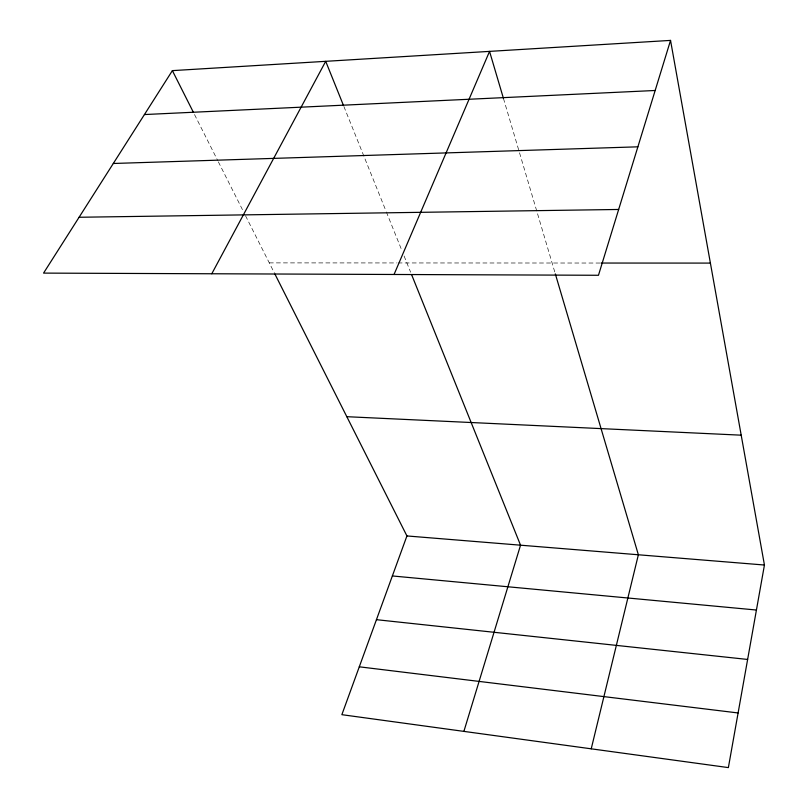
<?xml version="1.0" encoding="UTF-8"?>
<svg xmlns="http://www.w3.org/2000/svg" width="808" height="808" viewBox="0 0 808 808"><rect width="100%" height="100%" fill="white"/><g stroke="black" fill="none" stroke-linecap="round" stroke-linejoin="round"><path stroke-width="0.61" stroke-dasharray="4.04 3.03" d="M269.286 262.883L396.789 262.943M398.051 262.943L599.849 263.034M194.516 114.554L217.796 160.731M218.362 161.852L243.269 211.262M245.531 215.756L274.346 272.932M343.905 106.525L385.901 210.817M386.365 211.969L401.758 250.207M404.091 255.995L410.636 272.235M503.465 98.465L519.17 151.581M519.524 152.783L554.975 272.68"/><path stroke-width="1.21" d="M670.539 40.4L598.465 275.276L43.561 273.104L172.377 70.629L670.539 40.4L764.439 565.024L728.372 767.6L341.865 714.676L406.929 535.946L274.912 274.043M591.224 748.824L638.37 554.773L555.328 273.892M463.883 731.381L520.544 545.188L411.565 274.558M394.051 274.478L489.547 51.389L503.465 98.465M211.787 273.761L325.705 61.327L343.44 105.363M144.43 114.554L655.167 90.486M113.312 163.479L637.876 146.824M79.093 217.261L618.655 209.464M601.112 263.044L710.394 263.095M346.824 416.696L741.199 435.179M406.929 535.946L764.439 565.024M392.365 575.952L756.429 610.03M376.447 619.685L747.632 659.449M359.287 666.812L738.108 712.959M172.377 70.629L193.385 112.302"/></g></svg>
